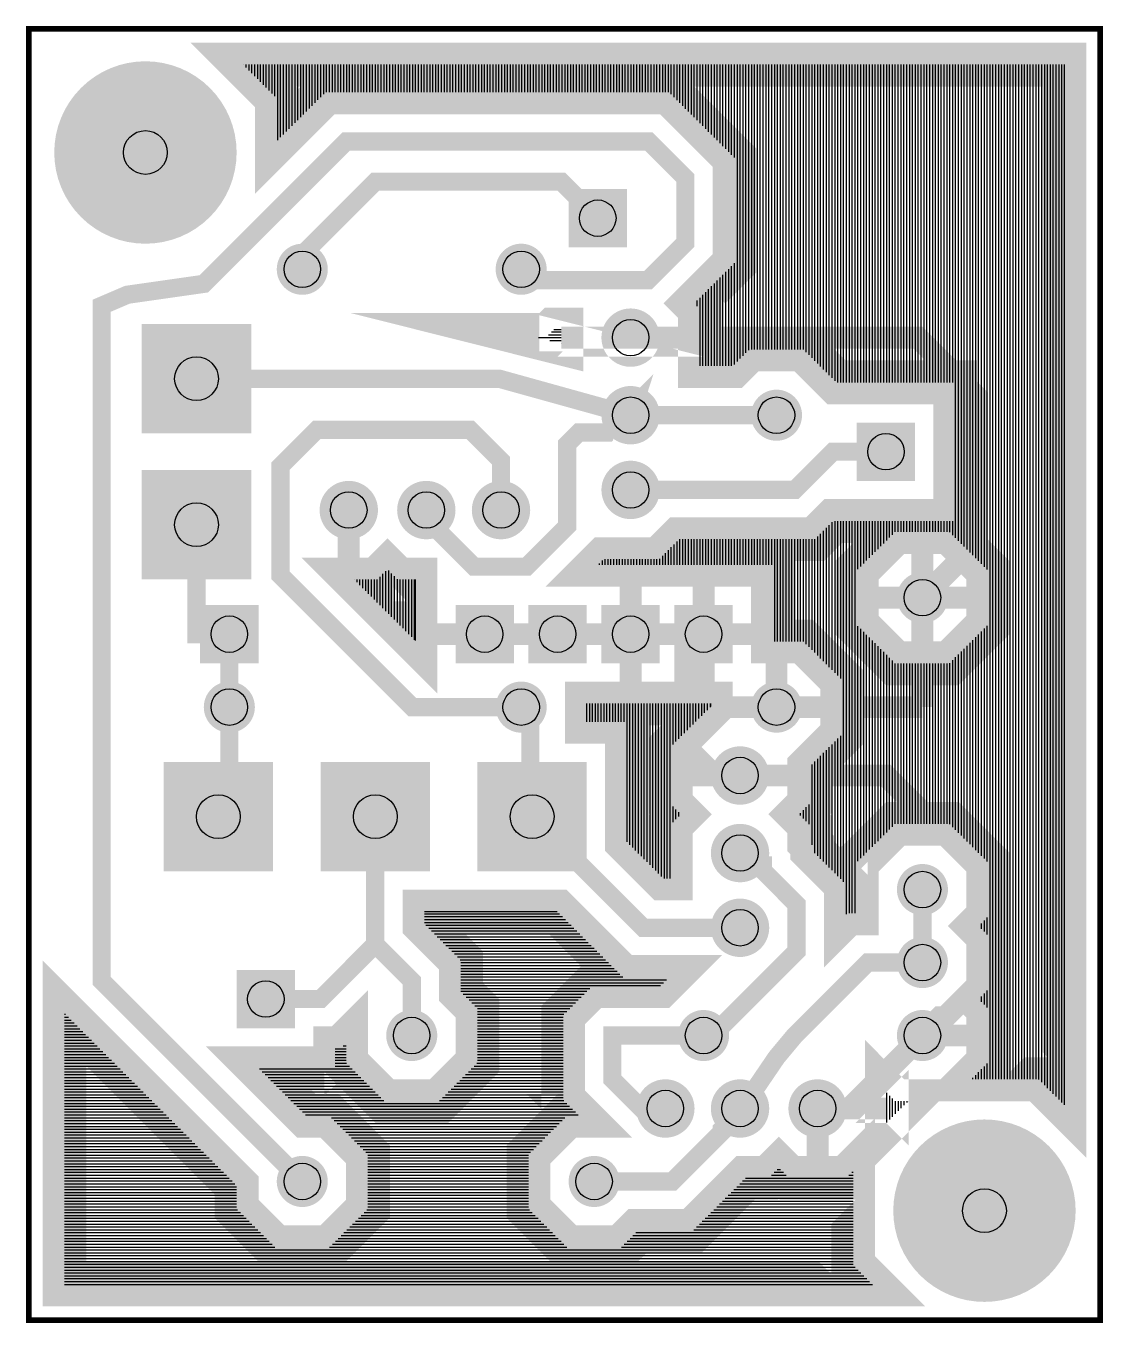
# Model space of a CAD drawing. Header units: inches. Extents: x -0.74 to 0.74, y -0.89 to 0.89.
import ezdxf

# ---------------------------------------------------------------- set-up
doc = ezdxf.new("R2010")
doc.units = ezdxf.units.IN
doc.layers.get('0').update_dxf_attribs({"linetype": 'CONTINUOUS'})

# ---------------------------------------------------------------- blocks, each defined once
blk = doc.blocks.new('EPAD')
at = {"const_width": 0.5}
blk.add_lwpolyline([(-0.25, 0, 1), (0.25, 0, 1)], format="xyb", close=True, dxfattribs=at)
blk = doc.blocks.new('RPAD')
blk.add_trace([(-0.5, -0.5), (-0.5, 0.5), (0.5, -0.5), (0.5, 0.5)])

msp = doc.modelspace()

# ---------------------------------------------------------------- linework, layer by layer
for points, const_width in [([(-0.734193, -0.884705), (0.734193, -0.884705), (0.734193, 0.884705), (-0.734193, 0.884705), (-0.734193, -0.884705)], 0.008), ([(0.685193, -0.58973), (0.650168, -0.554705), (0.557889, -0.554705), (0.58061, -0.531984), (0.58061, -0.457426), (0.567889, -0.444705), (0.58061, -0.431984), (0.58061, -0.357426), (0.567889, -0.344705), (0.58061, -0.331984), (0.58061, -0.257426), (0.527889, -0.204705), (0.453331, -0.204705), (0.400611, -0.257426), (0.400611, -0.327205), (0.387652, -0.327205), (0.38561, -0.329247), (0.38561, -0.287007), (0.339322, -0.240719), (0.339322, -0.233565), (0.33561, -0.229853), (0.33561, -0.205355), (0.32181, -0.191555), (0.33561, -0.177756), (0.33561, -0.126984), (0.38061, -0.081984), (0.38061, -0.007426), (0.327889, 0.045295), (0.28561, 0.045295), (0.28561, 0.150295), (0.046189, 0.150295), (0.053828, 0.157933), (0.12996, 0.157933), (0.15746, 0.185433), (0.343569, 0.185433), (0.368431, 0.210296), (0.53561, 0.210296), (0.53561, 0.400295), (0.372889, 0.400295), (0.327889, 0.445295), (0.253331, 0.445295), (0.230831, 0.422795), (0.18561, 0.422795), (0.18561, 0.500944), (0.178039, 0.508515), (0.23311, 0.563586), (0.23311, 0.708254), (0.143569, 0.797795), (-0.327349, 0.797795), (-0.39439, 0.730754), (-0.39439, 0.789854), (-0.440241, 0.835705), (0.685193, 0.835705), (0.685193, -0.58973)], 0.06), ([(-0.05939, 0.555295), (-0.04439, 0.540295), (0.114361, 0.540295), (0.16561, 0.591545), (0.16561, 0.680295), (0.11561, 0.730295), (-0.29939, 0.730295), (-0.49439, 0.535295), (-0.59939, 0.520295), (-0.63439, 0.505295), (-0.63439, -0.419705), (-0.35939, -0.694705)], 0.025), ([(-0.35939, 0.555295), (-0.35939, 0.575295), (-0.25939, 0.675295), (-0.00439, 0.675295), (0.04561, 0.625295)], 0.025), ([(-0.004389, 0.453786), (-0.050286, 0.465296), (-0.022111, 0.465296), (-0.014611, 0.472796), (-0.004389, 0.472796), (-0.004389, 0.453786)], 0.06), ([(-0.004389, 0.461594), (0.09061, 0.461594)], 0.03), ([(0.49061, 0.105295), (0.56561, 0.180295), (0.56561, 0.380295), (0.484311, 0.461594), (0.09061, 0.461594)], 0.03), ([(0.18561, 0.461594), (0.09061, 0.461594)], 0.03), ([(-0.18939, 0.225295), (-0.18939, 0.213048), (-0.124158, 0.147817), (-0.051748, 0.147817), (0.003533, 0.203097), (0.003533, 0.315416), (0.019837, 0.33172), (0.059692, 0.33172), (0.084864, 0.356892), (0.094113, 0.366141), (0.09061, 0.355295), (0.084864, 0.356892), (-0.08939, 0.405295), (-0.50439, 0.405295)], 0.025), ([(0.09061, 0.355295), (0.29061, 0.355295)], 0.025), ([(-0.05939, -0.044705), (-0.208635, -0.044705), (-0.38939, 0.13605), (-0.38939, 0.285295), (-0.33939, 0.335295), (-0.12939, 0.335295), (-0.087028, 0.292933), (-0.087028, 0.225295)], 0.025), ([(0.09061, 0.252933), (0.31561, 0.252933), (0.367972, 0.305295), (0.44061, 0.305295)], 0.025), ([(-0.10939, 0.055295), (-0.21439, 0.055295), (-0.295689, 0.136594), (-0.295689, 0.225295)], 0.03), ([(-0.45939, 0.055295), (-0.50439, 0.055295), (-0.50439, 0.205295)], 0.025), ([(0.58061, 0.068016), (0.58061, 0.142574), (0.527889, 0.195295), (0.453331, 0.195295), (0.400611, 0.142574), (0.400611, 0.068016), (0.453331, 0.015296), (0.527889, 0.015296), (0.58061, 0.068016)], 0.06), ([(0.49061, 0.195295), (0.49061, 0.105295)], 0.03), ([(-0.22874, 0.130296), (-0.204389, 0.130296), (-0.204389, 0.046507), (-0.288178, 0.130296), (-0.256339, 0.130296), (-0.242539, 0.144095), (-0.22874, 0.130296)], 0.06), ([(0.09061, 0.150295), (0.09061, 0.055295)], 0.03), ([(0.19061, 0.150295), (0.19061, 0.055295)], 0.03), ([(0.400611, 0.105295), (0.49061, 0.105295)], 0.03), ([(0.49061, 0.105295), (0.49061, -0.044705)], 0.03), ([(0.49061, 0.015296), (0.49061, 0.105295)], 0.03), ([(0.58061, 0.105295), (0.49061, 0.105295)], 0.03), ([(-0.45939, -0.044705), (-0.45939, 0.055295)], 0.025), ([(-0.204389, 0.055295), (-0.10939, 0.055295)], 0.03), ([(-0.10939, 0.055295), (-0.10939, 0.055295), (-0.00939, 0.055295), (-0.00939, 0.055295), (0.09061, 0.055295)], 0.03), ([(0.09061, 0.055295), (0.16561, 0.055295), (0.19061, 0.055295)], 0.03), ([(0.09061, -0.039704), (0.09061, 0.055295)], 0.03), ([(0.16561, -0.044705), (0.16561, 0.055295)], 0.03), ([(0.28561, 0.055295), (0.19061, 0.055295)], 0.03), ([(0.19061, -0.039704), (0.19061, 0.055295)], 0.03), ([(0.29061, 0.045295), (0.29061, -0.044705)], 0.03), ([(0.200611, -0.044056), (0.145611, -0.099056), (0.145611, -0.177756), (0.15941, -0.191555), (0.145611, -0.205355), (0.145611, -0.279567), (0.135931, -0.279567), (0.08561, -0.229246), (0.08561, -0.064705), (0.03061, -0.064705), (0.03061, -0.039704), (0.200611, -0.039704), (0.200611, -0.044056)], 0.06), ([(-0.45939, -0.044705), (-0.45939, -0.179705), (-0.47439, -0.194705)], 0.025), ([(-0.04439, -0.194705), (-0.04689, -0.192204), (-0.04689, -0.057204), (-0.05939, -0.044705)], 0.025), ([(0.16561, -0.044705), (0.16561, -0.098406), (0.20561, -0.138406), (0.24061, -0.138406)], 0.03), ([(0.29061, -0.044705), (0.16561, -0.044705)], 0.03), ([(0.29061, -0.044705), (0.49061, -0.044705)], 0.03), ([(0.38061, -0.044705), (0.29061, -0.044705)], 0.03), ([(0.145611, -0.138406), (0.24061, -0.138406)], 0.03), ([(0.49061, -0.494705), (0.498489, -0.486826), (0.498489, -0.485765), (0.514549, -0.469705), (0.521676, -0.469705), (0.56561, -0.42577), (0.56561, -0.263639), (0.440377, -0.138406), (0.24061, -0.138406)], 0.03), ([(0.33561, -0.138406), (0.24061, -0.138406)], 0.03), ([(-0.25939, -0.369705), (-0.25939, -0.194705)], 0.025), ([(-0.04439, -0.194705), (0.107972, -0.347067), (0.24061, -0.347067)], 0.025), ([(0.24061, -0.244705), (0.257429, -0.261523), (0.271822, -0.261523), (0.271822, -0.268678), (0.31811, -0.314966), (0.31811, -0.379168), (0.202574, -0.494705), (0.19061, -0.494705)], 0.025), ([(0.49061, -0.394705), (0.49061, -0.294705)], 0.025), ([(0.060243, -0.394796), (0.080014, -0.414567), (0.14347, -0.414567), (0.130831, -0.427205), (0.037652, -0.427205), (-0.001889, -0.466746), (-0.001889, -0.582663), (0.020152, -0.604705), (0.003331, -0.604705), (-0.049389, -0.657426), (-0.049389, -0.731984), (0.003331, -0.784704), (0.077889, -0.784704), (0.100389, -0.762204), (0.175808, -0.762204), (0.248308, -0.689704), (0.27996, -0.689704), (0.29376, -0.675905), (0.307559, -0.689704), (0.386259, -0.689704), (0.395611, -0.680353), (0.395611, -0.809263), (0.422052, -0.835705), (-0.685193, -0.835705), (-0.685193, -0.464359), (-0.449389, -0.700163), (-0.449389, -0.731984), (-0.396669, -0.784704), (-0.322111, -0.784704), (-0.26939, -0.731984), (-0.26939, -0.657426), (-0.322111, -0.604705), (-0.353931, -0.604705), (-0.418932, -0.539704), (-0.31439, -0.539704), (-0.31439, -0.512204), (-0.306431, -0.512204), (-0.299389, -0.505163), (-0.299389, -0.531984), (-0.246669, -0.584704), (-0.172111, -0.584704), (-0.11939, -0.531984), (-0.11939, -0.457426), (-0.14189, -0.434926), (-0.14189, -0.391746), (-0.19189, -0.341746), (-0.19189, -0.324704), (-0.009848, -0.324704), (0.060243, -0.394796)], 0.06), ([(-0.25939, -0.369705), (-0.33439, -0.444705), (-0.40939, -0.444705)], 0.025), ([(-0.25939, -0.369705), (-0.20939, -0.419705), (-0.20939, -0.494705)], 0.025), ([(0.24061, -0.594705), (0.24811, -0.587205), (0.29061, -0.524705), (0.31561, -0.494705), (0.41561, -0.394705), (0.49061, -0.394705)], 0.025), ([(0.49061, -0.494705), (0.39061, -0.594705), (0.346909, -0.594705)], 0.03), ([(0.58061, -0.494705), (0.49061, -0.494705)], 0.03), ([(0.19061, -0.494705), (0.06561, -0.494705), (0.06561, -0.554705), (0.10561, -0.594705), (0.138248, -0.594705)], 0.025), ([(0.453331, -0.584704), (0.471053, -0.584704), (0.441909, -0.613848), (0.441909, -0.573282), (0.453331, -0.584704)], 0.06), ([(0.24061, -0.594705), (0.24061, -0.598189), (0.236671, -0.602129), (0.215748, -0.623052), (0.215748, -0.626806), (0.147849, -0.694705), (0.04061, -0.694705)], 0.025), ([(0.441909, -0.594705), (0.346909, -0.594705)], 0.03), ([(0.346909, -0.689704), (0.346909, -0.594705)], 0.03)]:
    msp.add_lwpolyline(points, dxfattribs=dict(const_width=const_width))
for points in [[(-0.440241, 0.835705), (-0.440241, 0.835705)], [(-0.436304, 0.831768), (-0.436304, 0.835705)], [(-0.432367, 0.827831), (-0.432367, 0.835705)], [(-0.42843, 0.823894), (-0.42843, 0.835705)], [(-0.424493, 0.819957), (-0.424493, 0.835705)], [(-0.420556, 0.81602), (-0.420556, 0.835705)], [(-0.416619, 0.812083), (-0.416619, 0.835705)], [(-0.412682, 0.808146), (-0.412682, 0.835705)], [(-0.408745, 0.804209), (-0.408745, 0.835705)], [(-0.404808, 0.800272), (-0.404808, 0.835705)], [(-0.400871, 0.796335), (-0.400871, 0.835705)], [(-0.396934, 0.792398), (-0.396934, 0.835705)], [(-0.392997, 0.732146), (-0.392997, 0.835705)], [(-0.38906, 0.736083), (-0.38906, 0.835705)], [(-0.385123, 0.74002), (-0.385123, 0.835705)], [(-0.381186, 0.743957), (-0.381186, 0.835705)], [(-0.377249, 0.747894), (-0.377249, 0.835705)], [(-0.373312, 0.751831), (-0.373312, 0.835705)], [(-0.369375, 0.755768), (-0.369375, 0.835705)], [(-0.365438, 0.759705), (-0.365438, 0.835705)], [(-0.361501, 0.763642), (-0.361501, 0.835705)], [(-0.357564, 0.76758), (-0.357564, 0.835705)], [(-0.353627, 0.771517), (-0.353627, 0.835705)], [(-0.34969, 0.775454), (-0.34969, 0.835705)], [(-0.345753, 0.779391), (-0.345753, 0.835705)], [(-0.341816, 0.783328), (-0.341816, 0.835705)], [(-0.337879, 0.787265), (-0.337879, 0.835705)], [(-0.333942, 0.791202), (-0.333942, 0.835705)], [(-0.330005, 0.795139), (-0.330005, 0.835705)], [(-0.326068, 0.797795), (-0.326068, 0.835705)], [(-0.322131, 0.797795), (-0.322131, 0.835705)], [(-0.318194, 0.797795), (-0.318194, 0.835705)], [(-0.314257, 0.797795), (-0.314257, 0.835705)], [(-0.31032, 0.797795), (-0.31032, 0.835705)], [(-0.306383, 0.797795), (-0.306383, 0.835705)], [(-0.302446, 0.797795), (-0.302446, 0.835705)], [(-0.298509, 0.797795), (-0.298509, 0.835705)], [(-0.294572, 0.797795), (-0.294572, 0.835705)], [(-0.290635, 0.797795), (-0.290635, 0.835705)], [(-0.286698, 0.797795), (-0.286698, 0.835705)], [(-0.282761, 0.797795), (-0.282761, 0.835705)], [(-0.278824, 0.797795), (-0.278824, 0.835705)], [(-0.274887, 0.797795), (-0.274887, 0.835705)], [(-0.27095, 0.797795), (-0.27095, 0.835705)], [(-0.267013, 0.797795), (-0.267013, 0.835705)], [(-0.263076, 0.797795), (-0.263076, 0.835705)], [(-0.259139, 0.797795), (-0.259139, 0.835705)], [(-0.255202, 0.797795), (-0.255202, 0.835705)], [(-0.251265, 0.797795), (-0.251265, 0.835705)], [(-0.247328, 0.797795), (-0.247328, 0.835705)], [(-0.243391, 0.797795), (-0.243391, 0.835705)], [(-0.239454, 0.797795), (-0.239454, 0.835705)], [(-0.235517, 0.797795), (-0.235517, 0.835705)], [(-0.23158, 0.797795), (-0.23158, 0.835705)], [(-0.227643, 0.797795), (-0.227643, 0.835705)], [(-0.223706, 0.797795), (-0.223706, 0.835705)], [(-0.219769, 0.797795), (-0.219769, 0.835705)], [(-0.215832, 0.797795), (-0.215832, 0.835705)], [(-0.211895, 0.797795), (-0.211895, 0.835705)], [(-0.207958, 0.797795), (-0.207958, 0.835705)], [(-0.204021, 0.797795), (-0.204021, 0.835705)], [(-0.200084, 0.797795), (-0.200084, 0.835705)], [(-0.196147, 0.797795), (-0.196147, 0.835705)], [(-0.19221, 0.797795), (-0.19221, 0.835705)], [(-0.188273, 0.797795), (-0.188273, 0.835705)], [(-0.184336, 0.797795), (-0.184336, 0.835705)], [(-0.180399, 0.797795), (-0.180399, 0.835705)], [(-0.176462, 0.797795), (-0.176462, 0.835705)], [(-0.172525, 0.797795), (-0.172525, 0.835705)], [(-0.168588, 0.797795), (-0.168588, 0.835705)], [(-0.164651, 0.797795), (-0.164651, 0.835705)], [(-0.160714, 0.797795), (-0.160714, 0.835705)], [(-0.156777, 0.797795), (-0.156777, 0.835705)], [(-0.15284, 0.797795), (-0.15284, 0.835705)], [(-0.148903, 0.797795), (-0.148903, 0.835705)], [(-0.144966, 0.797795), (-0.144966, 0.835705)], [(-0.141029, 0.797795), (-0.141029, 0.835705)], [(-0.137092, 0.797795), (-0.137092, 0.835705)], [(-0.133155, 0.797795), (-0.133155, 0.835705)], [(-0.129218, 0.797795), (-0.129218, 0.835705)], [(-0.125281, 0.797795), (-0.125281, 0.835705)], [(-0.121344, 0.797795), (-0.121344, 0.835705)], [(-0.117407, 0.797795), (-0.117407, 0.835705)], [(-0.11347, 0.797795), (-0.11347, 0.835705)], [(-0.109533, 0.797795), (-0.109533, 0.835705)], [(-0.105596, 0.797795), (-0.105596, 0.835705)], [(-0.101659, 0.797795), (-0.101659, 0.835705)], [(-0.097722, 0.797795), (-0.097722, 0.835705)], [(-0.093785, 0.797795), (-0.093785, 0.835705)], [(-0.089848, 0.797795), (-0.089848, 0.835705)], [(-0.085911, 0.797795), (-0.085911, 0.835705)], [(-0.081974, 0.797795), (-0.081974, 0.835705)], [(-0.078037, 0.797795), (-0.078037, 0.835705)], [(-0.0741, 0.797795), (-0.0741, 0.835705)], [(-0.070163, 0.797795), (-0.070163, 0.835705)], [(-0.066226, 0.797795), (-0.066226, 0.835705)], [(-0.062289, 0.797795), (-0.062289, 0.835705)], [(-0.058352, 0.797795), (-0.058352, 0.835705)], [(-0.054415, 0.797795), (-0.054415, 0.835705)], [(-0.050478, 0.797795), (-0.050478, 0.835705)], [(-0.046541, 0.797795), (-0.046541, 0.835705)], [(-0.042604, 0.797795), (-0.042604, 0.835705)], [(-0.038667, 0.797795), (-0.038667, 0.835705)], [(-0.03473, 0.797795), (-0.03473, 0.835705)], [(-0.030793, 0.797795), (-0.030793, 0.835705)], [(-0.026856, 0.797795), (-0.026856, 0.835705)], [(-0.022919, 0.797795), (-0.022919, 0.835705)], [(-0.018981, 0.797795), (-0.018981, 0.835705)], [(-0.015044, 0.797795), (-0.015044, 0.835705)], [(-0.011107, 0.797795), (-0.011107, 0.835705)], [(-0.00717, 0.797795), (-0.00717, 0.835705)], [(-0.003233, 0.797795), (-0.003233, 0.835705)], [(0.000704, 0.797795), (0.000704, 0.835705)], [(0.004641, 0.797795), (0.004641, 0.835705)], [(0.008578, 0.797795), (0.008578, 0.835705)], [(0.012515, 0.797795), (0.012515, 0.835705)], [(0.016452, 0.797795), (0.016452, 0.835705)], [(0.020389, 0.797795), (0.020389, 0.835705)], [(0.024326, 0.797795), (0.024326, 0.835705)], [(0.028263, 0.797795), (0.028263, 0.835705)], [(0.0322, 0.797795), (0.0322, 0.835705)], [(0.036137, 0.797795), (0.036137, 0.835705)], [(0.040074, 0.797795), (0.040074, 0.835705)], [(0.044011, 0.797795), (0.044011, 0.835705)], [(0.047948, 0.797795), (0.047948, 0.835705)], [(0.051885, 0.797795), (0.051885, 0.835705)], [(0.055822, 0.797795), (0.055822, 0.835705)], [(0.059759, 0.797795), (0.059759, 0.835705)], [(0.063696, 0.797795), (0.063696, 0.835705)], [(0.067633, 0.797795), (0.067633, 0.835705)], [(0.07157, 0.797795), (0.07157, 0.835705)], [(0.075507, 0.797795), (0.075507, 0.835705)], [(0.079444, 0.797795), (0.079444, 0.835705)], [(0.083381, 0.797795), (0.083381, 0.835705)], [(0.087318, 0.797795), (0.087318, 0.835705)], [(0.091255, 0.797795), (0.091255, 0.835705)], [(0.095192, 0.797795), (0.095192, 0.835705)], [(0.099129, 0.797795), (0.099129, 0.835705)], [(0.103066, 0.797795), (0.103066, 0.835705)], [(0.107003, 0.797795), (0.107003, 0.835705)], [(0.11094, 0.797795), (0.11094, 0.835705)], [(0.114877, 0.797795), (0.114877, 0.835705)], [(0.118814, 0.797795), (0.118814, 0.835705)], [(0.122751, 0.797795), (0.122751, 0.835705)], [(0.126688, 0.797795), (0.126688, 0.835705)], [(0.130625, 0.797795), (0.130625, 0.835705)], [(0.134562, 0.797795), (0.134562, 0.835705)], [(0.138499, 0.797795), (0.138499, 0.835705)], [(0.142436, 0.797795), (0.142436, 0.835705)], [(0.146373, 0.794991), (0.146373, 0.835705)], [(0.15031, 0.791054), (0.15031, 0.835705)], [(0.154247, 0.787117), (0.154247, 0.835705)], [(0.158184, 0.78318), (0.158184, 0.835705)], [(0.162121, 0.779243), (0.162121, 0.835705)], [(0.166058, 0.775306), (0.166058, 0.835705)], [(0.169995, 0.771369), (0.169995, 0.835705)], [(0.173932, 0.767432), (0.173932, 0.835705)], [(0.177869, 0.763495), (0.177869, 0.835705)], [(0.181806, 0.759558), (0.181806, 0.835705)], [(0.185743, 0.755621), (0.185743, 0.835705)], [(0.18968, 0.751684), (0.18968, 0.835705)], [(0.193617, 0.747747), (0.193617, 0.835705)], [(0.197554, 0.74381), (0.197554, 0.835705)], [(0.201491, 0.739873), (0.201491, 0.835705)], [(0.205428, 0.735936), (0.205428, 0.835705)], [(0.209365, 0.731999), (0.209365, 0.835705)], [(0.213302, 0.728062), (0.213302, 0.835705)], [(0.217239, 0.724125), (0.217239, 0.835705)], [(0.221176, 0.720188), (0.221176, 0.835705)], [(0.225113, 0.716251), (0.225113, 0.835705)], [(0.22905, 0.712314), (0.22905, 0.835705)], [(0.232987, 0.708377), (0.232987, 0.835705)], [(0.236924, 0.428888), (0.236924, 0.835705)], [(0.240861, 0.432825), (0.240861, 0.835705)], [(0.244798, 0.436762), (0.244798, 0.835705)], [(0.248735, 0.440699), (0.248735, 0.835705)], [(0.252672, 0.444636), (0.252672, 0.835705)], [(0.256609, 0.445295), (0.256609, 0.835705)], [(0.260546, 0.445295), (0.260546, 0.835705)], [(0.264483, 0.445295), (0.264483, 0.835705)], [(0.26842, 0.445295), (0.26842, 0.835705)], [(0.272357, 0.445295), (0.272357, 0.835705)], [(0.276294, 0.445295), (0.276294, 0.835705)], [(0.280231, 0.445295), (0.280231, 0.835705)], [(0.284168, 0.445295), (0.284168, 0.835705)], [(0.288105, 0.445295), (0.288105, 0.835705)], [(0.292042, 0.445295), (0.292042, 0.835705)], [(0.295979, 0.445295), (0.295979, 0.835705)], [(0.299916, 0.445295), (0.299916, 0.835705)], [(0.303853, 0.445295), (0.303853, 0.835705)], [(0.30779, 0.445295), (0.30779, 0.835705)], [(0.311727, 0.445295), (0.311727, 0.835705)], [(0.315664, 0.445295), (0.315664, 0.835705)], [(0.319601, 0.445295), (0.319601, 0.835705)], [(0.323538, 0.445295), (0.323538, 0.835705)], [(0.327475, 0.445295), (0.327475, 0.835705)], [(0.331412, 0.441772), (0.331412, 0.835705)], [(0.335349, 0.437835), (0.335349, 0.835705)], [(0.339286, 0.433898), (0.339286, 0.835705)], [(0.343223, 0.429961), (0.343223, 0.835705)], [(0.34716, 0.426024), (0.34716, 0.835705)], [(0.351097, 0.422087), (0.351097, 0.835705)], [(0.355034, 0.41815), (0.355034, 0.835705)], [(0.358971, 0.414213), (0.358971, 0.835705)], [(0.362908, 0.410276), (0.362908, 0.835705)], [(0.366845, 0.406339), (0.366845, 0.835705)], [(0.370782, 0.402402), (0.370782, 0.835705)], [(0.374719, 0.400295), (0.374719, 0.835705)], [(0.378656, 0.400295), (0.378656, 0.835705)], [(0.382593, 0.400295), (0.382593, 0.835705)], [(0.38653, 0.400295), (0.38653, 0.835705)], [(0.390467, 0.400295), (0.390467, 0.835705)], [(0.394404, 0.400295), (0.394404, 0.835705)], [(0.398341, 0.400295), (0.398341, 0.835705)], [(0.402278, 0.400295), (0.402278, 0.835705)], [(0.406215, 0.400295), (0.406215, 0.835705)], [(0.410152, 0.400295), (0.410152, 0.835705)], [(0.414089, 0.400295), (0.414089, 0.835705)], [(0.418026, 0.400295), (0.418026, 0.835705)], [(0.421963, 0.400295), (0.421963, 0.835705)], [(0.4259, 0.400295), (0.4259, 0.835705)], [(0.429837, 0.400295), (0.429837, 0.835705)], [(0.433774, 0.400295), (0.433774, 0.835705)], [(0.437711, 0.400295), (0.437711, 0.835705)], [(0.441648, 0.400295), (0.441648, 0.835705)], [(0.445585, 0.400295), (0.445585, 0.835705)], [(0.449522, 0.400295), (0.449522, 0.835705)], [(0.453459, 0.400295), (0.453459, 0.835705)], [(0.457396, 0.400295), (0.457396, 0.835705)], [(0.461333, 0.400295), (0.461333, 0.835705)], [(0.46527, 0.400295), (0.46527, 0.835705)], [(0.469207, 0.400295), (0.469207, 0.835705)], [(0.473145, 0.400295), (0.473145, 0.835705)], [(0.477082, 0.400295), (0.477082, 0.835705)], [(0.481019, 0.400295), (0.481019, 0.835705)], [(0.484956, 0.400295), (0.484956, 0.835705)], [(0.488893, 0.400295), (0.488893, 0.835705)], [(0.49283, 0.400295), (0.49283, 0.835705)], [(0.496767, 0.400295), (0.496767, 0.835705)], [(0.500704, 0.400295), (0.500704, 0.835705)], [(0.504641, 0.400295), (0.504641, 0.835705)], [(0.508578, 0.400295), (0.508578, 0.835705)], [(0.512515, 0.400295), (0.512515, 0.835705)], [(0.516452, 0.400295), (0.516452, 0.835705)], [(0.520389, 0.400295), (0.520389, 0.835705)], [(0.524326, 0.400295), (0.524326, 0.835705)], [(0.528263, 0.400295), (0.528263, 0.835705)], [(0.5322, 0.400295), (0.5322, 0.835705)], [(0.536137, 0.187048), (0.536137, 0.835705)], [(0.540074, 0.183111), (0.540074, 0.835705)], [(0.544011, 0.179174), (0.544011, 0.835705)], [(0.547948, 0.175237), (0.547948, 0.835705)], [(0.551885, 0.1713), (0.551885, 0.835705)], [(0.555822, 0.167363), (0.555822, 0.835705)], [(0.559759, 0.163426), (0.559759, 0.835705)], [(0.563696, 0.159489), (0.563696, 0.835705)], [(0.567633, 0.155552), (0.567633, 0.835705)], [(0.57157, 0.151615), (0.57157, 0.835705)], [(0.575507, 0.147678), (0.575507, 0.835705)], [(0.579444, 0.143741), (0.579444, 0.835705)], [(0.583381, -0.554705), (0.583381, 0.835705)], [(0.587318, -0.554705), (0.587318, 0.835705)], [(0.591255, -0.554705), (0.591255, 0.835705)], [(0.595192, -0.554705), (0.595192, 0.835705)], [(0.599129, -0.554705), (0.599129, 0.835705)], [(0.603066, -0.554705), (0.603066, 0.835705)], [(0.607003, -0.554705), (0.607003, 0.835705)], [(0.61094, -0.554705), (0.61094, 0.835705)], [(0.614877, -0.554705), (0.614877, 0.835705)], [(0.618814, -0.554705), (0.618814, 0.835705)], [(0.622751, -0.554705), (0.622751, 0.835705)], [(0.626688, -0.554705), (0.626688, 0.835705)], [(0.630625, -0.554705), (0.630625, 0.835705)], [(0.634562, -0.554705), (0.634562, 0.835705)], [(0.638499, -0.554705), (0.638499, 0.835705)], [(0.642436, -0.554705), (0.642436, 0.835705)], [(0.646373, -0.554705), (0.646373, 0.835705)], [(0.65031, -0.554846), (0.65031, 0.835705)], [(0.654247, -0.558783), (0.654247, 0.835705)], [(0.658184, -0.56272), (0.658184, 0.835705)], [(0.662121, -0.566657), (0.662121, 0.835705)], [(0.666058, -0.570594), (0.666058, 0.835705)], [(0.669995, -0.574531), (0.669995, 0.835705)], [(0.673932, -0.578469), (0.673932, 0.835705)], [(0.677869, -0.582406), (0.677869, 0.835705)], [(0.681806, -0.586343), (0.681806, 0.835705)], [(0.685193, -0.58973), (0.685193, 0.835705)], [(0.221176, 0.422795), (0.221176, 0.551652)], [(0.225113, 0.422795), (0.225113, 0.555589)], [(0.22905, 0.422795), (0.22905, 0.559526)], [(0.232987, 0.424951), (0.232987, 0.563463)], [(0.205428, 0.422795), (0.205428, 0.535904)], [(0.209365, 0.422795), (0.209365, 0.539841)], [(0.213302, 0.422795), (0.213302, 0.543778)], [(0.217239, 0.422795), (0.217239, 0.547715)], [(0.185743, 0.422795), (0.185743, 0.516218)], [(0.18968, 0.422795), (0.18968, 0.520155)], [(0.193617, 0.422795), (0.193617, 0.524092)], [(0.197554, 0.422795), (0.197554, 0.52803)], [(0.201491, 0.422795), (0.201491, 0.531967)], [(0.181806, 0.504748), (0.181806, 0.512281)], [(-0.021809, 0.465597), (-0.004389, 0.465597)], [(-0.017872, 0.469534), (-0.004389, 0.469534)], [(-0.014611, 0.472796), (-0.004389, 0.472796)], [(-0.035787, 0.46166), (-0.004389, 0.46166)], [(-0.020088, 0.457723), (-0.004389, 0.457723)], [(-0.004389, 0.453786), (-0.004389, 0.453786)], [(0.355034, 0.01815), (0.355034, 0.196899)], [(0.358971, 0.014213), (0.358971, 0.200836)], [(0.362908, 0.010276), (0.362908, 0.204773)], [(0.366845, 0.006339), (0.366845, 0.20871)], [(0.370782, 0.002402), (0.370782, 0.210296)], [(0.374719, -0.001535), (0.374719, 0.210296)], [(0.378656, -0.005472), (0.378656, 0.210296)], [(0.382593, -0.283991), (0.382593, 0.210296)], [(0.38653, -0.328326), (0.38653, 0.210296)], [(0.390467, -0.327205), (0.390467, 0.210296)], [(0.394404, -0.327205), (0.394404, 0.210296)], [(0.398341, -0.327205), (0.398341, 0.210296)], [(0.402278, 0.144242), (0.402278, 0.210296)], [(0.406215, 0.148179), (0.406215, 0.210296)], [(0.410152, 0.152116), (0.410152, 0.210296)], [(0.414089, 0.156053), (0.414089, 0.210296)], [(0.418026, 0.15999), (0.418026, 0.210296)], [(0.421963, 0.163927), (0.421963, 0.210296)], [(0.4259, 0.167864), (0.4259, 0.210296)], [(0.429837, 0.171801), (0.429837, 0.210296)], [(0.433774, 0.175738), (0.433774, 0.210296)], [(0.437711, 0.179675), (0.437711, 0.210296)], [(0.441648, 0.183612), (0.441648, 0.210296)], [(0.445585, 0.187549), (0.445585, 0.210296)], [(0.449522, 0.191486), (0.449522, 0.210296)], [(0.453459, 0.195295), (0.453459, 0.210296)], [(0.457396, 0.195295), (0.457396, 0.210296)], [(0.461333, 0.195295), (0.461333, 0.210296)], [(0.46527, 0.195295), (0.46527, 0.210296)], [(0.469207, 0.195295), (0.469207, 0.210296)], [(0.473145, 0.195295), (0.473145, 0.210296)], [(0.477082, 0.195295), (0.477082, 0.210296)], [(0.481019, 0.195295), (0.481019, 0.210296)], [(0.484956, 0.195295), (0.484956, 0.210296)], [(0.488893, 0.195295), (0.488893, 0.210296)], [(0.49283, 0.195295), (0.49283, 0.210296)], [(0.496767, 0.195295), (0.496767, 0.210296)], [(0.500704, 0.195295), (0.500704, 0.210296)], [(0.504641, 0.195295), (0.504641, 0.210296)], [(0.508578, 0.195295), (0.508578, 0.210296)], [(0.512515, 0.195295), (0.512515, 0.210296)], [(0.516452, 0.195295), (0.516452, 0.210296)], [(0.520389, 0.195295), (0.520389, 0.210296)], [(0.524326, 0.195295), (0.524326, 0.210296)], [(0.528263, 0.194922), (0.528263, 0.210296)], [(0.5322, 0.190985), (0.5322, 0.210296)], [(0.15031, 0.150295), (0.15031, 0.178283)], [(0.154247, 0.150295), (0.154247, 0.18222)], [(0.158184, 0.150295), (0.158184, 0.185433)], [(0.162121, 0.150295), (0.162121, 0.185433)], [(0.166058, 0.150295), (0.166058, 0.185433)], [(0.169995, 0.150295), (0.169995, 0.185433)], [(0.173932, 0.150295), (0.173932, 0.185433)], [(0.177869, 0.150295), (0.177869, 0.185433)], [(0.181806, 0.150295), (0.181806, 0.185433)], [(0.185743, 0.150295), (0.185743, 0.185433)], [(0.18968, 0.150295), (0.18968, 0.185433)], [(0.193617, 0.150295), (0.193617, 0.185433)], [(0.197554, 0.150295), (0.197554, 0.185433)], [(0.201491, 0.150295), (0.201491, 0.185433)], [(0.205428, 0.150295), (0.205428, 0.185433)], [(0.209365, 0.150295), (0.209365, 0.185433)], [(0.213302, 0.150295), (0.213302, 0.185433)], [(0.217239, 0.150295), (0.217239, 0.185433)], [(0.221176, 0.150295), (0.221176, 0.185433)], [(0.225113, 0.150295), (0.225113, 0.185433)], [(0.22905, 0.150295), (0.22905, 0.185433)], [(0.232987, 0.150295), (0.232987, 0.185433)], [(0.236924, 0.150295), (0.236924, 0.185433)], [(0.240861, 0.150295), (0.240861, 0.185433)], [(0.244798, 0.150295), (0.244798, 0.185433)], [(0.248735, 0.150295), (0.248735, 0.185433)], [(0.252672, 0.150295), (0.252672, 0.185433)], [(0.256609, 0.150295), (0.256609, 0.185433)], [(0.260546, 0.150295), (0.260546, 0.185433)], [(0.264483, 0.150295), (0.264483, 0.185433)], [(0.26842, 0.150295), (0.26842, 0.185433)], [(0.272357, 0.150295), (0.272357, 0.185433)], [(0.276294, 0.150295), (0.276294, 0.185433)], [(0.280231, 0.150295), (0.280231, 0.185433)], [(0.284168, 0.150295), (0.284168, 0.185433)], [(0.288105, 0.045295), (0.288105, 0.185433)], [(0.292042, 0.045295), (0.292042, 0.185433)], [(0.295979, 0.045295), (0.295979, 0.185433)], [(0.299916, 0.045295), (0.299916, 0.185433)], [(0.303853, 0.045295), (0.303853, 0.185433)], [(0.30779, 0.045295), (0.30779, 0.185433)], [(0.311727, 0.045295), (0.311727, 0.185433)], [(0.315664, 0.045295), (0.315664, 0.185433)], [(0.319601, 0.045295), (0.319601, 0.185433)], [(0.323538, 0.045295), (0.323538, 0.185433)], [(0.327475, 0.045295), (0.327475, 0.185433)], [(0.331412, 0.041772), (0.331412, 0.185433)], [(0.335349, 0.037835), (0.335349, 0.185433)], [(0.339286, 0.033898), (0.339286, 0.185433)], [(0.343223, 0.029961), (0.343223, 0.185433)], [(0.34716, 0.026024), (0.34716, 0.189025)], [(0.351097, 0.022087), (0.351097, 0.192962)], [(0.134562, 0.150295), (0.134562, 0.162535)], [(0.138499, 0.150295), (0.138499, 0.166472)], [(0.142436, 0.150295), (0.142436, 0.170409)], [(0.146373, 0.150295), (0.146373, 0.174346)], [(-0.240933, 0.083052), (-0.240933, 0.142489)], [(0.047948, 0.150295), (0.047948, 0.152054)], [(0.051885, 0.150295), (0.051885, 0.155991)], [(0.055822, 0.150295), (0.055822, 0.157933)], [(0.059759, 0.150295), (0.059759, 0.157933)], [(0.063696, 0.150295), (0.063696, 0.157933)], [(0.067633, 0.150295), (0.067633, 0.157933)], [(0.07157, 0.150295), (0.07157, 0.157933)], [(0.075507, 0.150295), (0.075507, 0.157933)], [(0.079444, 0.150295), (0.079444, 0.157933)], [(0.083381, 0.150295), (0.083381, 0.157933)], [(0.087318, 0.150295), (0.087318, 0.157933)], [(0.091255, 0.150295), (0.091255, 0.157933)], [(0.095192, 0.150295), (0.095192, 0.157933)], [(0.099129, 0.150295), (0.099129, 0.157933)], [(0.103066, 0.150295), (0.103066, 0.157933)], [(0.107003, 0.150295), (0.107003, 0.157933)], [(0.11094, 0.150295), (0.11094, 0.157933)], [(0.114877, 0.150295), (0.114877, 0.157933)], [(0.118814, 0.150295), (0.118814, 0.157933)], [(0.122751, 0.150295), (0.122751, 0.157933)], [(0.126688, 0.150295), (0.126688, 0.157933)], [(0.130625, 0.150295), (0.130625, 0.158598)], [(-0.288178, 0.130296), (-0.288178, 0.130296)], [(-0.284241, 0.126359), (-0.284241, 0.130296)], [(-0.280304, 0.122422), (-0.280304, 0.130296)], [(-0.276367, 0.118485), (-0.276367, 0.130296)], [(-0.27243, 0.114548), (-0.27243, 0.130296)], [(-0.268493, 0.110611), (-0.268493, 0.130296)], [(-0.264556, 0.106674), (-0.264556, 0.130296)], [(-0.260619, 0.102737), (-0.260619, 0.130296)], [(-0.256682, 0.0988), (-0.256682, 0.130296)], [(-0.252744, 0.094863), (-0.252744, 0.13389)], [(-0.248807, 0.090926), (-0.248807, 0.137827)], [(-0.24487, 0.086989), (-0.24487, 0.141764)], [(-0.236996, 0.079115), (-0.236996, 0.138552)], [(-0.233059, 0.075178), (-0.233059, 0.134615)], [(-0.229122, 0.071241), (-0.229122, 0.130678)], [(-0.225185, 0.067304), (-0.225185, 0.130296)], [(-0.221248, 0.063367), (-0.221248, 0.130296)], [(-0.217311, 0.05943), (-0.217311, 0.130296)], [(-0.213374, 0.055493), (-0.213374, 0.130296)], [(-0.209437, 0.051556), (-0.209437, 0.130296)], [(-0.2055, 0.047619), (-0.2055, 0.130296)], [(-0.204389, 0.046507), (-0.204389, 0.130296)], [(0.402278, -0.255758), (0.402278, 0.066348)], [(0.406215, -0.251821), (0.406215, 0.062411)], [(0.410152, -0.247884), (0.410152, 0.058474)], [(0.414089, -0.243947), (0.414089, 0.054537)], [(0.567633, -0.244448), (0.567633, 0.055039)], [(0.57157, -0.248385), (0.57157, 0.058976)], [(0.575507, -0.252322), (0.575507, 0.062913)], [(0.579444, -0.256259), (0.579444, 0.06685)], [(0.418026, -0.24001), (0.418026, 0.0506)], [(0.421963, -0.236073), (0.421963, 0.046663)], [(0.4259, -0.232136), (0.4259, 0.042726)], [(0.429837, -0.228199), (0.429837, 0.038789)], [(0.551885, -0.2287), (0.551885, 0.039291)], [(0.555822, -0.232637), (0.555822, 0.043228)], [(0.559759, -0.236574), (0.559759, 0.047165)], [(0.563696, -0.240511), (0.563696, 0.051102)], [(0.433774, -0.224262), (0.433774, 0.034852)], [(0.437711, -0.220325), (0.437711, 0.030915)], [(0.441648, -0.216388), (0.441648, 0.026978)], [(0.445585, -0.212451), (0.445585, 0.023041)], [(0.449522, -0.208514), (0.449522, 0.019104)], [(0.5322, -0.209015), (0.5322, 0.019606)], [(0.536137, -0.212952), (0.536137, 0.023543)], [(0.540074, -0.216889), (0.540074, 0.02748)], [(0.544011, -0.220826), (0.544011, 0.031417)], [(0.547948, -0.224763), (0.547948, 0.035354)], [(0.453459, -0.204705), (0.453459, 0.015296)], [(0.457396, -0.204705), (0.457396, 0.015296)], [(0.461333, -0.204705), (0.461333, 0.015296)], [(0.46527, -0.204705), (0.46527, 0.015296)], [(0.469207, -0.204705), (0.469207, 0.015296)], [(0.473145, -0.204705), (0.473145, 0.015296)], [(0.477082, -0.204705), (0.477082, 0.015296)], [(0.481019, -0.204705), (0.481019, 0.015296)], [(0.484956, -0.204705), (0.484956, 0.015296)], [(0.488893, -0.204705), (0.488893, 0.015296)], [(0.49283, -0.204705), (0.49283, 0.015296)], [(0.496767, -0.204705), (0.496767, 0.015296)], [(0.500704, -0.204705), (0.500704, 0.015296)], [(0.504641, -0.204705), (0.504641, 0.015296)], [(0.508578, -0.204705), (0.508578, 0.015296)], [(0.512515, -0.204705), (0.512515, 0.015296)], [(0.516452, -0.204705), (0.516452, 0.015296)], [(0.520389, -0.204705), (0.520389, 0.015296)], [(0.524326, -0.204705), (0.524326, 0.015296)], [(0.528263, -0.205078), (0.528263, 0.015669)], [(0.03061, -0.064705), (0.03061, -0.039704)], [(0.034547, -0.064705), (0.034547, -0.039704)], [(0.038484, -0.064705), (0.038484, -0.039704)], [(0.042421, -0.064705), (0.042421, -0.039704)], [(0.046358, -0.064705), (0.046358, -0.039704)], [(0.050295, -0.064705), (0.050295, -0.039704)], [(0.054232, -0.064705), (0.054232, -0.039704)], [(0.058169, -0.064705), (0.058169, -0.039704)], [(0.062106, -0.064705), (0.062106, -0.039704)], [(0.066043, -0.064705), (0.066043, -0.039704)], [(0.06998, -0.064705), (0.06998, -0.039704)], [(0.073917, -0.064705), (0.073917, -0.039704)], [(0.077854, -0.064705), (0.077854, -0.039704)], [(0.081791, -0.064705), (0.081791, -0.039704)], [(0.085728, -0.229364), (0.085728, -0.039704)], [(0.089665, -0.233301), (0.089665, -0.039704)], [(0.093602, -0.237238), (0.093602, -0.039704)], [(0.097539, -0.241175), (0.097539, -0.039704)], [(0.101476, -0.245112), (0.101476, -0.039704)], [(0.105413, -0.249049), (0.105413, -0.039704)], [(0.10935, -0.252986), (0.10935, -0.039704)], [(0.113287, -0.256923), (0.113287, -0.039704)], [(0.117224, -0.26086), (0.117224, -0.039704)], [(0.121161, -0.264797), (0.121161, -0.039704)], [(0.125098, -0.268734), (0.125098, -0.039704)], [(0.129035, -0.272671), (0.129035, -0.039704)], [(0.132972, -0.276608), (0.132972, -0.039704)], [(0.136909, -0.279567), (0.136909, -0.039704)], [(0.140846, -0.279567), (0.140846, -0.039704)], [(0.144783, -0.279567), (0.144783, -0.039704)], [(0.14872, -0.095946), (0.14872, -0.039704)], [(0.152657, -0.092009), (0.152657, -0.039704)], [(0.156594, -0.088072), (0.156594, -0.039704)], [(0.160531, -0.084135), (0.160531, -0.039704)], [(0.164468, -0.080198), (0.164468, -0.039704)], [(0.168405, -0.076261), (0.168405, -0.039704)], [(0.172342, -0.072324), (0.172342, -0.039704)], [(0.176279, -0.068387), (0.176279, -0.039704)], [(0.180216, -0.06445), (0.180216, -0.039704)], [(0.184153, -0.060513), (0.184153, -0.039704)], [(0.18809, -0.056576), (0.18809, -0.039704)], [(0.192027, -0.052639), (0.192027, -0.039704)], [(0.195964, -0.048702), (0.195964, -0.039704)], [(0.199901, -0.044765), (0.199901, -0.039704)], [(0.200611, -0.044056), (0.200611, -0.039704)], [(0.374719, -0.276117), (0.374719, -0.087874)], [(0.378656, -0.280054), (0.378656, -0.083937)], [(0.358971, -0.260368), (0.358971, -0.103622)], [(0.362908, -0.264306), (0.362908, -0.099685)], [(0.366845, -0.268243), (0.366845, -0.095748)], [(0.370782, -0.27218), (0.370782, -0.091811)], [(0.339286, -0.233529), (0.339286, -0.123307)], [(0.343223, -0.24462), (0.343223, -0.11937)], [(0.34716, -0.248557), (0.34716, -0.115433)], [(0.351097, -0.252494), (0.351097, -0.111496)], [(0.355034, -0.256431), (0.355034, -0.107559)], [(0.14872, -0.202245), (0.14872, -0.180865)], [(0.152657, -0.198308), (0.152657, -0.184802)], [(0.156594, -0.194371), (0.156594, -0.188739)], [(0.323538, -0.193283), (0.323538, -0.189827)], [(0.327475, -0.19722), (0.327475, -0.18589)], [(0.331412, -0.201157), (0.331412, -0.181953)], [(0.335349, -0.205094), (0.335349, -0.178016)], [(-0.19189, -0.324704), (-0.009848, -0.324704)], [(-0.19189, -0.327831), (-0.006722, -0.327831)], [(-0.19189, -0.331768), (-0.002785, -0.331768)], [(-0.19189, -0.335705), (0.001152, -0.335705)], [(0.575507, -0.352322), (0.575507, -0.337087)], [(0.579444, -0.356259), (0.579444, -0.33315)], [(-0.19189, -0.339642), (0.005089, -0.339642)], [(-0.190057, -0.343579), (0.009026, -0.343579)], [(-0.18612, -0.347516), (0.012963, -0.347516)], [(-0.182183, -0.351453), (0.0169, -0.351453)], [(-0.178246, -0.35539), (0.020837, -0.35539)], [(0.57157, -0.348385), (0.57157, -0.341024)], [(-0.174309, -0.359327), (0.024774, -0.359327)], [(-0.170372, -0.363264), (0.028711, -0.363264)], [(-0.166435, -0.367201), (0.032648, -0.367201)], [(-0.162498, -0.371138), (0.036585, -0.371138)], [(-0.158561, -0.375075), (0.040522, -0.375075)], [(-0.154624, -0.379012), (0.044459, -0.379012)], [(-0.150687, -0.382949), (0.048396, -0.382949)], [(-0.14675, -0.386886), (0.052333, -0.386886)], [(-0.142813, -0.390823), (0.05627, -0.390823)], [(-0.14189, -0.39476), (0.060207, -0.39476)], [(-0.14189, -0.398697), (0.064144, -0.398697)], [(-0.14189, -0.402634), (0.068081, -0.402634)], [(-0.14189, -0.406571), (0.072018, -0.406571)], [(-0.14189, -0.410508), (0.075955, -0.410508)], [(-0.14189, -0.414445), (0.079892, -0.414445)], [(-0.14189, -0.418382), (0.139654, -0.418382)], [(-0.14189, -0.422319), (0.135717, -0.422319)], [(-0.14189, -0.426256), (0.13178, -0.426256)], [(-0.14189, -0.430193), (0.034664, -0.430193)], [(-0.14189, -0.43413), (0.030727, -0.43413)], [(-0.138749, -0.438067), (0.02679, -0.438067)], [(-0.134812, -0.442004), (0.022853, -0.442004)], [(0.57157, -0.448385), (0.57157, -0.441024)], [(0.575507, -0.452322), (0.575507, -0.437087)], [(0.579444, -0.456259), (0.579444, -0.43315)], [(-0.130875, -0.445941), (0.018916, -0.445941)], [(-0.126938, -0.449878), (0.014979, -0.449878)], [(-0.123001, -0.453815), (0.011042, -0.453815)], [(-0.11939, -0.457752), (0.007105, -0.457752)], [(-0.11939, -0.461689), (0.003168, -0.461689)], [(-0.685193, -0.465626), (-0.683927, -0.465626)], [(-0.685193, -0.469563), (-0.67999, -0.469563)], [(-0.685193, -0.4735), (-0.676053, -0.4735)], [(-0.685193, -0.477437), (-0.672116, -0.477437)], [(-0.11939, -0.465626), (-0.000769, -0.465626)], [(-0.11939, -0.469563), (-0.001889, -0.469563)], [(-0.11939, -0.4735), (-0.001889, -0.4735)], [(-0.11939, -0.477437), (-0.001889, -0.477437)], [(-0.685193, -0.481374), (-0.668179, -0.481374)], [(-0.685193, -0.485311), (-0.664242, -0.485311)], [(-0.685193, -0.489248), (-0.660305, -0.489248)], [(-0.685193, -0.493185), (-0.656368, -0.493185)], [(-0.685193, -0.497122), (-0.652431, -0.497122)], [(-0.11939, -0.481374), (-0.001889, -0.481374)], [(-0.11939, -0.485311), (-0.001889, -0.485311)], [(-0.11939, -0.489248), (-0.001889, -0.489248)], [(-0.11939, -0.493185), (-0.001889, -0.493185)], [(-0.11939, -0.497122), (-0.001889, -0.497122)], [(-0.685193, -0.501059), (-0.648494, -0.501059)], [(-0.685193, -0.504996), (-0.644557, -0.504996)], [(-0.685193, -0.508933), (-0.64062, -0.508933)], [(-0.685193, -0.51287), (-0.636683, -0.51287)], [(-0.31439, -0.51287), (-0.299389, -0.51287)], [(-0.30316, -0.508933), (-0.299389, -0.508933)], [(-0.11939, -0.501059), (-0.001889, -0.501059)], [(-0.11939, -0.504996), (-0.001889, -0.504996)], [(-0.11939, -0.508933), (-0.001889, -0.508933)], [(-0.11939, -0.51287), (-0.001889, -0.51287)], [(-0.685193, -0.516807), (-0.632746, -0.516807)], [(-0.685193, -0.520744), (-0.628809, -0.520744)], [(-0.685193, -0.524681), (-0.624872, -0.524681)], [(-0.685193, -0.528618), (-0.620935, -0.528618)], [(-0.685193, -0.532555), (-0.616998, -0.532555)], [(-0.31439, -0.516807), (-0.299389, -0.516807)], [(-0.31439, -0.520744), (-0.299389, -0.520744)], [(-0.31439, -0.524681), (-0.299389, -0.524681)], [(-0.31439, -0.528618), (-0.299389, -0.528618)], [(-0.31439, -0.532555), (-0.298818, -0.532555)], [(-0.119961, -0.532555), (-0.001889, -0.532555)], [(-0.11939, -0.516807), (-0.001889, -0.516807)], [(-0.11939, -0.520744), (-0.001889, -0.520744)], [(-0.11939, -0.524681), (-0.001889, -0.524681)], [(-0.11939, -0.528618), (-0.001889, -0.528618)], [(0.579444, -0.554705), (0.579444, -0.53315)], [(-0.685193, -0.536492), (-0.613061, -0.536492)], [(-0.685193, -0.540429), (-0.609124, -0.540429)], [(-0.685193, -0.544366), (-0.605187, -0.544366)], [(-0.685193, -0.548303), (-0.60125, -0.548303)], [(-0.418207, -0.540429), (-0.290944, -0.540429)], [(-0.41427, -0.544366), (-0.287007, -0.544366)], [(-0.410333, -0.548303), (-0.28307, -0.548303)], [(-0.31439, -0.536492), (-0.294881, -0.536492)], [(-0.135709, -0.548303), (-0.001889, -0.548303)], [(-0.131772, -0.544366), (-0.001889, -0.544366)], [(-0.127835, -0.540429), (-0.001889, -0.540429)], [(-0.123898, -0.536492), (-0.001889, -0.536492)], [(0.563696, -0.554705), (0.563696, -0.548898)], [(0.567633, -0.554705), (0.567633, -0.544961)], [(0.57157, -0.554705), (0.57157, -0.541024)], [(0.575507, -0.554705), (0.575507, -0.537087)], [(-0.685193, -0.55224), (-0.597313, -0.55224)], [(-0.685193, -0.556177), (-0.593376, -0.556177)], [(-0.685193, -0.560114), (-0.589439, -0.560114)], [(-0.685193, -0.564051), (-0.585502, -0.564051)], [(-0.685193, -0.567988), (-0.581565, -0.567988)], [(-0.406396, -0.55224), (-0.279133, -0.55224)], [(-0.402459, -0.556177), (-0.275196, -0.556177)], [(-0.398522, -0.560114), (-0.271259, -0.560114)], [(-0.394585, -0.564051), (-0.267322, -0.564051)], [(-0.390648, -0.567988), (-0.263385, -0.567988)], [(-0.155394, -0.567988), (-0.001889, -0.567988)], [(-0.151457, -0.564051), (-0.001889, -0.564051)], [(-0.14752, -0.560114), (-0.001889, -0.560114)], [(-0.143583, -0.556177), (-0.001889, -0.556177)], [(-0.139646, -0.55224), (-0.001889, -0.55224)], [(0.559759, -0.554705), (0.559759, -0.552835)], [(-0.685193, -0.571925), (-0.577628, -0.571925)], [(-0.685193, -0.575862), (-0.573691, -0.575862)], [(-0.685193, -0.579799), (-0.569754, -0.579799)], [(-0.685193, -0.583736), (-0.565817, -0.583736)], [(-0.386711, -0.571925), (-0.259448, -0.571925)], [(-0.382774, -0.575862), (-0.255511, -0.575862)], [(-0.378837, -0.579799), (-0.251574, -0.579799)], [(-0.3749, -0.583736), (-0.247637, -0.583736)], [(-0.171143, -0.583736), (-0.000817, -0.583736)], [(-0.167206, -0.579799), (-0.001889, -0.579799)], [(-0.163269, -0.575862), (-0.001889, -0.575862)], [(-0.159332, -0.571925), (-0.001889, -0.571925)], [(0.441909, -0.613848), (0.441909, -0.573282)], [(0.445846, -0.609911), (0.445846, -0.577219)], [(0.449783, -0.605974), (0.449783, -0.581156)], [(0.45372, -0.602037), (0.45372, -0.584704)], [(0.457657, -0.5981), (0.457657, -0.584704)], [(0.461594, -0.594163), (0.461594, -0.584704)], [(0.465531, -0.590226), (0.465531, -0.584704)], [(0.469468, -0.586289), (0.469468, -0.584704)], [(0.471053, -0.584704), (0.471053, -0.584704)], [(-0.685193, -0.587673), (-0.56188, -0.587673)], [(-0.685193, -0.59161), (-0.557943, -0.59161)], [(-0.685193, -0.595547), (-0.554006, -0.595547)], [(-0.685193, -0.599484), (-0.550068, -0.599484)], [(-0.685193, -0.603421), (-0.546131, -0.603421)], [(-0.370963, -0.587673), (0.00312, -0.587673)], [(-0.367026, -0.59161), (0.007057, -0.59161)], [(-0.363089, -0.595547), (0.010994, -0.595547)], [(-0.359152, -0.599484), (0.014931, -0.599484)], [(-0.355215, -0.603421), (0.018869, -0.603421)], [(-0.685193, -0.607358), (-0.542194, -0.607358)], [(-0.685193, -0.611295), (-0.538257, -0.611295)], [(-0.685193, -0.615232), (-0.53432, -0.615232)], [(-0.685193, -0.619169), (-0.530383, -0.619169)], [(-0.319457, -0.607358), (0.000678, -0.607358)], [(-0.31552, -0.611295), (-0.003259, -0.611295)], [(-0.311583, -0.615232), (-0.007196, -0.615232)], [(-0.307646, -0.619169), (-0.011133, -0.619169)], [(-0.685193, -0.623106), (-0.526446, -0.623106)], [(-0.685193, -0.627043), (-0.522509, -0.627043)], [(-0.685193, -0.63098), (-0.518572, -0.63098)], [(-0.685193, -0.634917), (-0.514635, -0.634917)], [(-0.685193, -0.638854), (-0.510698, -0.638854)], [(-0.303709, -0.623106), (-0.01507, -0.623106)], [(-0.299772, -0.627043), (-0.019007, -0.627043)], [(-0.295835, -0.63098), (-0.022944, -0.63098)], [(-0.291898, -0.634917), (-0.026881, -0.634917)], [(-0.287961, -0.638854), (-0.030818, -0.638854)], [(-0.685193, -0.642791), (-0.506761, -0.642791)], [(-0.685193, -0.646728), (-0.502824, -0.646728)], [(-0.685193, -0.650665), (-0.498887, -0.650665)], [(-0.685193, -0.654602), (-0.49495, -0.654602)], [(-0.284024, -0.642791), (-0.034755, -0.642791)], [(-0.280087, -0.646728), (-0.038692, -0.646728)], [(-0.27615, -0.650665), (-0.042629, -0.650665)], [(-0.272213, -0.654602), (-0.046566, -0.654602)], [(-0.685193, -0.658539), (-0.491013, -0.658539)], [(-0.685193, -0.662476), (-0.487076, -0.662476)], [(-0.685193, -0.666413), (-0.483139, -0.666413)], [(-0.685193, -0.67035), (-0.479202, -0.67035)], [(-0.685193, -0.674287), (-0.475265, -0.674287)], [(-0.26939, -0.658539), (-0.049389, -0.658539)], [(-0.26939, -0.662476), (-0.049389, -0.662476)], [(-0.26939, -0.666413), (-0.049389, -0.666413)], [(-0.26939, -0.67035), (-0.049389, -0.67035)], [(-0.26939, -0.674287), (-0.049389, -0.674287)], [(-0.685193, -0.678224), (-0.471328, -0.678224)], [(-0.685193, -0.682161), (-0.467391, -0.682161)], [(-0.685193, -0.686098), (-0.463454, -0.686098)], [(-0.685193, -0.690035), (-0.459517, -0.690035)], [(-0.26939, -0.678224), (-0.049389, -0.678224)], [(-0.26939, -0.682161), (-0.049389, -0.682161)], [(-0.26939, -0.686098), (-0.049389, -0.686098)], [(-0.26939, -0.690035), (-0.049389, -0.690035)], [(0.247977, -0.690035), (0.395611, -0.690035)], [(0.283566, -0.686098), (0.303954, -0.686098)], [(0.287503, -0.682161), (0.300017, -0.682161)], [(0.29144, -0.678224), (0.29608, -0.678224)], [(0.389865, -0.686098), (0.395611, -0.686098)], [(0.393802, -0.682161), (0.395611, -0.682161)], [(-0.685193, -0.693972), (-0.45558, -0.693972)], [(-0.685193, -0.697909), (-0.451643, -0.697909)], [(-0.685193, -0.701846), (-0.449389, -0.701846)], [(-0.685193, -0.705783), (-0.449389, -0.705783)], [(-0.685193, -0.70972), (-0.449389, -0.70972)], [(-0.26939, -0.693972), (-0.049389, -0.693972)], [(-0.26939, -0.697909), (-0.049389, -0.697909)], [(-0.26939, -0.701846), (-0.049389, -0.701846)], [(-0.26939, -0.705783), (-0.049389, -0.705783)], [(-0.26939, -0.70972), (-0.049389, -0.70972)], [(0.228292, -0.70972), (0.395611, -0.70972)], [(0.232229, -0.705783), (0.395611, -0.705783)], [(0.236166, -0.701846), (0.395611, -0.701846)], [(0.240103, -0.697909), (0.395611, -0.697909)], [(0.24404, -0.693972), (0.395611, -0.693972)], [(-0.685193, -0.713657), (-0.449389, -0.713657)], [(-0.685193, -0.717595), (-0.449389, -0.717595)], [(-0.685193, -0.721532), (-0.449389, -0.721532)], [(-0.685193, -0.725469), (-0.449389, -0.725469)], [(-0.26939, -0.713657), (-0.049389, -0.713657)], [(-0.26939, -0.717595), (-0.049389, -0.717595)], [(-0.26939, -0.721532), (-0.049389, -0.721532)], [(-0.26939, -0.725469), (-0.049389, -0.725469)], [(0.212544, -0.725469), (0.395611, -0.725469)], [(0.216481, -0.721532), (0.395611, -0.721532)], [(0.220418, -0.717595), (0.395611, -0.717595)], [(0.224355, -0.713657), (0.395611, -0.713657)], [(-0.685193, -0.729406), (-0.449389, -0.729406)], [(-0.685193, -0.733343), (-0.448031, -0.733343)], [(-0.685193, -0.73728), (-0.444094, -0.73728)], [(-0.685193, -0.741217), (-0.440157, -0.741217)], [(-0.685193, -0.745154), (-0.43622, -0.745154)], [(-0.28256, -0.745154), (-0.03622, -0.745154)], [(-0.278623, -0.741217), (-0.040157, -0.741217)], [(-0.274686, -0.73728), (-0.044094, -0.73728)], [(-0.270749, -0.733343), (-0.048031, -0.733343)], [(-0.26939, -0.729406), (-0.049389, -0.729406)], [(0.192859, -0.745154), (0.395611, -0.745154)], [(0.196796, -0.741217), (0.395611, -0.741217)], [(0.200733, -0.73728), (0.395611, -0.73728)], [(0.20467, -0.733343), (0.395611, -0.733343)], [(0.208607, -0.729406), (0.395611, -0.729406)], [(-0.685193, -0.749091), (-0.432283, -0.749091)], [(-0.685193, -0.753028), (-0.428346, -0.753028)], [(-0.685193, -0.756965), (-0.424409, -0.756965)], [(-0.685193, -0.760902), (-0.420472, -0.760902)], [(-0.298308, -0.760902), (-0.020472, -0.760902)], [(-0.294371, -0.756965), (-0.024409, -0.756965)], [(-0.290434, -0.753028), (-0.028346, -0.753028)], [(-0.286497, -0.749091), (-0.032283, -0.749091)], [(0.177111, -0.760902), (0.395611, -0.760902)], [(0.181048, -0.756965), (0.395611, -0.756965)], [(0.184985, -0.753028), (0.395611, -0.753028)], [(0.188922, -0.749091), (0.395611, -0.749091)], [(-0.685193, -0.764839), (-0.416535, -0.764839)], [(-0.685193, -0.768776), (-0.412598, -0.768776)], [(-0.685193, -0.772713), (-0.408661, -0.772713)], [(-0.685193, -0.77665), (-0.404724, -0.77665)], [(-0.685193, -0.780587), (-0.400787, -0.780587)], [(-0.317993, -0.780587), (-0.000787, -0.780587)], [(-0.314056, -0.77665), (-0.004724, -0.77665)], [(-0.310119, -0.772713), (-0.008661, -0.772713)], [(-0.306182, -0.768776), (-0.012598, -0.768776)], [(-0.302245, -0.764839), (-0.016535, -0.764839)], [(0.082007, -0.780587), (0.395611, -0.780587)], [(0.085944, -0.77665), (0.395611, -0.77665)], [(0.089881, -0.772713), (0.395611, -0.772713)], [(0.093818, -0.768776), (0.395611, -0.768776)], [(0.097755, -0.764839), (0.395611, -0.764839)], [(-0.685193, -0.784524), (-0.39685, -0.784524)], [(-0.685193, -0.788461), (0.395611, -0.788461)], [(-0.685193, -0.792398), (0.395611, -0.792398)], [(-0.685193, -0.796335), (0.395611, -0.796335)], [(-0.32193, -0.784524), (0.00315, -0.784524)], [(0.07807, -0.784524), (0.395611, -0.784524)], [(-0.685193, -0.800272), (0.395611, -0.800272)], [(-0.685193, -0.804209), (0.395611, -0.804209)], [(-0.685193, -0.808146), (0.395611, -0.808146)], [(-0.685193, -0.812083), (0.39843, -0.812083)], [(-0.685193, -0.81602), (0.402367, -0.81602)], [(-0.685193, -0.819957), (0.406304, -0.819957)], [(-0.685193, -0.823894), (0.410241, -0.823894)], [(-0.685193, -0.827831), (0.414178, -0.827831)], [(-0.685193, -0.831768), (0.418115, -0.831768)], [(-0.685193, -0.835705), (0.422052, -0.835705)]]:
    msp.add_lwpolyline(points)
for centre, radius in [((-0.57439, 0.715295), 0.03), ((0.04561, 0.625295), 0.025), ((-0.35939, 0.555295), 0.025), ((-0.05939, 0.555295), 0.025), ((0.09061, 0.461594), 0.025), ((-0.50439, 0.405295), 0.03), ((0.09061, 0.355295), 0.025), ((0.29061, 0.355295), 0.025), ((0.44061, 0.305295), 0.025), ((0.09061, 0.252933), 0.025), ((-0.295689, 0.225295), 0.025), ((-0.18939, 0.225295), 0.025), ((-0.087028, 0.225295), 0.025), ((-0.50439, 0.205295), 0.03), ((0.49061, 0.105295), 0.025), ((-0.45939, 0.055295), 0.025), ((-0.10939, 0.055295), 0.025), ((-0.00939, 0.055295), 0.025), ((0.09061, 0.055295), 0.025), ((0.19061, 0.055295), 0.025), ((-0.45939, -0.044705), 0.025), ((-0.05939, -0.044705), 0.025), ((0.29061, -0.044705), 0.025), ((0.24061, -0.138406), 0.025), ((-0.47439, -0.194705), 0.03), ((-0.25939, -0.194705), 0.03), ((-0.04439, -0.194705), 0.03), ((0.24061, -0.244705), 0.025), ((0.49061, -0.294705), 0.025), ((0.24061, -0.347067), 0.025), ((0.49061, -0.394705), 0.025), ((-0.40939, -0.444705), 0.025), ((-0.20939, -0.494705), 0.025), ((0.19061, -0.494705), 0.025), ((0.49061, -0.494705), 0.025), ((0.138248, -0.594705), 0.025), ((0.24061, -0.594705), 0.025), ((0.346909, -0.594705), 0.025), ((-0.35939, -0.694705), 0.025), ((0.04061, -0.694705), 0.025), ((0.57561, -0.734705), 0.03)]:
    msp.add_circle(centre, radius)

# ---------------------------------------------------------------- block references
for name, p, xscale, yscale in [('EPAD', (-0.57439, 0.715295), 0.25, 0.25), ('RPAD', (0.04561, 0.625295), 0.08, 0.08), ('EPAD', (-0.35939, 0.555295), 0.07, 0.07), ('EPAD', (-0.05939, 0.555295), 0.07, 0.07), ('EPAD', (0.09061, 0.461594), 0.08, 0.08), ('EPAD', (0.09061, 0.355295), 0.08, 0.08), ('EPAD', (0.29061, 0.355295), 0.07, 0.07), ('EPAD', (0.09061, 0.252933), 0.08, 0.08), ('EPAD', (-0.295689, 0.225295), 0.08, 0.08), ('EPAD', (-0.18939, 0.225295), 0.08, 0.08), ('EPAD', (-0.087028, 0.225295), 0.08, 0.08), ('EPAD', (0.49061, 0.105295), 0.07, 0.07), ('RPAD', (-0.10939, 0.055295), 0.08, 0.08), ('RPAD', (-0.00939, 0.055295), 0.08, 0.08), ('RPAD', (0.09061, 0.055295), 0.08, 0.08), ('RPAD', (0.19061, 0.055295), 0.08, 0.08), ('EPAD', (-0.45939, -0.044705), 0.07, 0.07), ('EPAD', (-0.05939, -0.044705), 0.07, 0.07), ('EPAD', (0.29061, -0.044705), 0.07, 0.07), ('EPAD', (0.24061, -0.138406), 0.08, 0.08), ('EPAD', (0.24061, -0.244705), 0.08, 0.08), ('EPAD', (0.49061, -0.294705), 0.07, 0.07), ('EPAD', (0.24061, -0.347067), 0.08, 0.08), ('EPAD', (0.49061, -0.394705), 0.07, 0.07), ('EPAD', (-0.20939, -0.494705), 0.07, 0.07), ('EPAD', (0.19061, -0.494705), 0.07, 0.07), ('EPAD', (0.49061, -0.494705), 0.07, 0.07), ('EPAD', (0.138248, -0.594705), 0.08, 0.08), ('EPAD', (0.24061, -0.594705), 0.08, 0.08), ('EPAD', (0.346909, -0.594705), 0.08, 0.08), ('EPAD', (0.57561, -0.734705), 0.25, 0.25), ('EPAD', (-0.35939, -0.694705), 0.07, 0.07), ('EPAD', (0.04061, -0.694705), 0.07, 0.07)]:
    msp.add_blockref(name, p, dxfattribs=dict(xscale=xscale, yscale=yscale))
for p, xscale, yscale, rotation in [((-0.50439, 0.405295), 0.15, 0.15, 90), ((0.44061, 0.305295), 0.08, 0.08, 270), ((-0.50439, 0.205295), 0.15, 0.15, 90), ((-0.45939, 0.055295), 0.08, 0.08, 90), ((-0.47439, -0.194705), 0.15, 0.15, 180), ((-0.25939, -0.194705), 0.15, 0.15, 180), ((-0.04439, -0.194705), 0.15, 0.15, 180), ((-0.40939, -0.444705), 0.08, 0.08, 180)]:
    msp.add_blockref('RPAD', p, dxfattribs=dict(xscale=xscale, yscale=yscale, rotation=rotation))

doc.saveas('drawing.dxf')
